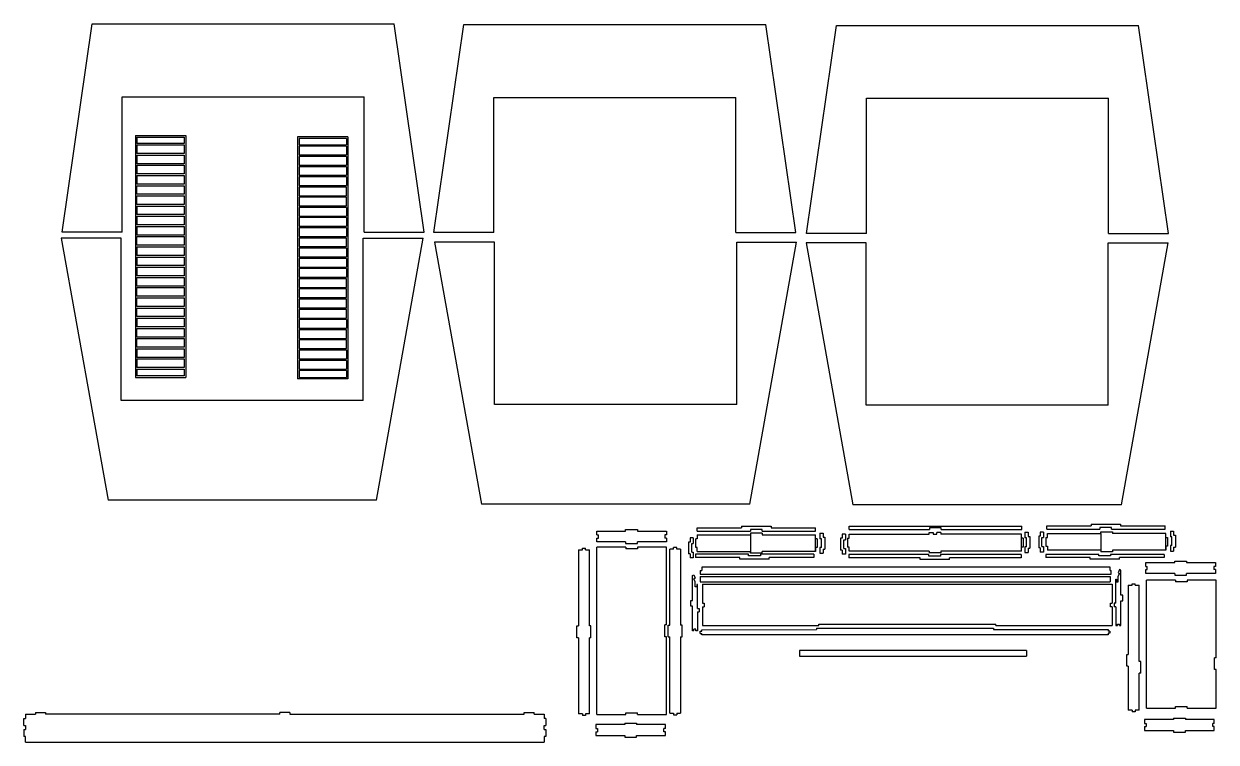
# Model space of a CAD drawing. Extents: x -1434 to 1434, y -966 to 966.
# Drawn here: x -1417 to 179, y -103 to 859 of the extents above; entities that cross this region are included whole.
import ezdxf

# ---------------------------------------------------------------- set-up
doc = ezdxf.new("R2010")
doc.units = 0
doc.header["$MEASUREMENT"] = 0
doc.layers.get('0').update_dxf_attribs({"linetype": 'CONTINUOUS'})

msp = doc.modelspace()

# ---------------------------------------------------------------- linework, layer by layer
for p, q in [((-1365.5, 579.9), (-1325.2, 858.9)), ((-1325.2, 858.9), (-921.2, 858.9)), ((-880.9, 579.9), (-921.2, 858.9)), ((-868, 579.2), (-827.7, 858.1)), ((-827.7, 858.1), (-423.7, 858.1)), ((-383.3, 579.2), (-423.7, 858.1)), ((-369.3, 577.9), (-328.9, 856.8)), ((-328.9, 856.8), (75, 856.8)), ((115.4, 577.9), (75, 856.8)), ((-1285.2, 761.1), (-961.1, 761.1)), ((-1285.2, 579.9), (-1285.2, 761.1)), ((-961.1, 579.9), (-961.1, 761.1)), ((-787.7, 760.3), (-463.6, 760.3)), ((-787.7, 579.2), (-787.7, 760.3)), ((-463.6, 579.2), (-463.6, 760.3)), ((-289, 759.1), (35.1, 759.1)), ((-289, 577.9), (-289, 759.1)), ((35.1, 577.9), (35.1, 759.1)), ((-1267.4, 709.2), (-1267.4, 385.1)), ((-1267.4, 709.2), (-1199.9, 709.2)), ((-1265.3, 707.1), (-1202, 707.1)), ((-1265.3, 707.1), (-1265.3, 698.8)), ((-1202, 707.1), (-1202, 698.8)), ((-1199.9, 709.2), (-1199.9, 385.1)), ((-1050.3, 707.3), (-1050.3, 383.2)), ((-982.9, 707.3), (-1050.3, 707.3)), ((-1048.2, 705.2), (-1048.2, 697)), ((-985, 705.2), (-1048.2, 705.2)), ((-985, 705.2), (-985, 697)), ((-982.9, 707.3), (-982.9, 383.2)), ((-1202, 698.8), (-1265.3, 698.8)), ((-1265.3, 696.7), (-1202, 696.7)), ((-1265.3, 696.7), (-1265.3, 685.2)), ((-1202, 696.7), (-1202, 685.2)), ((-1048.2, 697), (-985, 697)), ((-985, 694.8), (-1048.2, 694.8)), ((-1048.2, 694.8), (-1048.2, 683.3)), ((-985, 694.8), (-985, 683.3)), ((-1202, 685.2), (-1265.3, 685.2)), ((-1265.3, 683.1), (-1202, 683.1)), ((-1265.3, 683.1), (-1265.3, 671.5)), ((-1202, 671.5), (-1265.3, 671.5)), ((-1202, 683.1), (-1202, 671.5)), ((-1048.2, 683.3), (-985, 683.3)), ((-1048.2, 681.2), (-1048.2, 669.7)), ((-985, 681.2), (-1048.2, 681.2)), ((-985, 681.2), (-985, 669.7)), ((-1265.3, 669.4), (-1202, 669.4)), ((-1265.3, 669.4), (-1265.3, 657.9)), ((-1202, 657.9), (-1265.3, 657.9)), ((-1265.3, 655.8), (-1202, 655.8)), ((-1265.3, 655.8), (-1265.3, 644.2)), ((-1202, 669.4), (-1202, 657.9)), ((-1202, 655.8), (-1202, 644.2)), ((-1048.2, 669.7), (-985, 669.7)), ((-1048.2, 667.5), (-1048.2, 656)), ((-985, 667.5), (-1048.2, 667.5)), ((-1048.2, 656), (-985, 656)), ((-985, 667.5), (-985, 656)), ((-1202, 644.2), (-1265.3, 644.2)), ((-1265.3, 642.1), (-1202, 642.1)), ((-1265.3, 630.6), (-1265.3, 642.1)), ((-1202, 642.1), (-1202, 630.6)), ((-1048.2, 653.9), (-1048.2, 642.3)), ((-985, 653.9), (-1048.2, 653.9)), ((-1048.2, 642.3), (-985, 642.3)), ((-1048.2, 640.2), (-1048.2, 628.7)), ((-985, 640.2), (-1048.2, 640.2)), ((-985, 653.9), (-985, 642.3)), ((-985, 628.7), (-985, 640.2)), ((-1202, 630.6), (-1265.3, 630.6)), ((-1265.3, 616.9), (-1265.3, 628.4)), ((-1265.3, 628.4), (-1202, 628.4)), ((-1202, 628.4), (-1202, 616.9)), ((-1048.2, 628.7), (-985, 628.7)), ((-1048.2, 626.6), (-1048.2, 615)), ((-985, 626.6), (-1048.2, 626.6)), ((-985, 615), (-985, 626.6)), ((-1202, 616.9), (-1265.3, 616.9)), ((-1265.3, 614.8), (-1265.3, 603.3)), ((-1265.3, 614.8), (-1202, 614.8)), ((-1202, 614.8), (-1202, 603.3)), ((-1048.2, 615), (-985, 615)), ((-1048.2, 612.9), (-1048.2, 601.4)), ((-985, 612.9), (-1048.2, 612.9)), ((-985, 612.9), (-985, 601.4)), ((-1202, 603.3), (-1265.3, 603.3)), ((-1265.3, 601.1), (-1202, 601.1)), ((-1265.3, 601.1), (-1265.3, 589.6)), ((-1202, 601.1), (-1202, 589.6)), ((-1048.2, 601.4), (-985, 601.4)), ((-1048.2, 599.3), (-1048.2, 587.7)), ((-985, 599.3), (-1048.2, 599.3)), ((-985, 599.3), (-985, 587.7)), ((-1285.2, 579.9), (-1365.5, 579.9)), ((-1202, 589.6), (-1265.3, 589.6)), ((-1265.3, 587.5), (-1202, 587.5)), ((-1265.3, 587.5), (-1265.3, 575.9)), ((-1202, 575.9), (-1265.3, 575.9)), ((-1202, 587.5), (-1202, 575.9)), ((-1048.2, 587.7), (-985, 587.7)), ((-985, 585.6), (-1048.2, 585.6)), ((-1048.2, 585.6), (-1048.2, 574.1)), ((-985, 585.6), (-985, 574.1)), ((-961.1, 579.9), (-880.9, 579.9)), ((-787.7, 579.2), (-868, 579.2)), ((-463.6, 579.2), (-383.3, 579.2)), ((-289, 577.9), (-369.3, 577.9)), ((35.1, 577.9), (115.4, 577.9)), ((-1366.7, 571.8), (-1304, 220.7)), ((-1286.4, 571.8), (-1366.7, 571.8)), ((-1286.4, 354.4), (-1286.4, 571.8)), ((-1265.3, 573.8), (-1202, 573.8)), ((-1265.3, 562.3), (-1265.3, 573.8)), ((-1202, 562.3), (-1265.3, 562.3)), ((-1265.3, 560.2), (-1202, 560.2)), ((-1265.3, 560.2), (-1265.3, 548.6)), ((-1202, 573.8), (-1202, 562.3)), ((-1202, 560.2), (-1202, 548.6)), ((-1048.2, 574.1), (-985, 574.1)), ((-1048.2, 572), (-1048.2, 560.4)), ((-985, 572), (-1048.2, 572)), ((-1048.2, 560.4), (-985, 560.4)), ((-985, 560.4), (-985, 572)), ((-962.3, 571.8), (-882.1, 571.8)), ((-962.3, 354.4), (-962.3, 571.8)), ((-944.8, 220.7), (-882.1, 571.8)), ((-867, 566.4), (-804.3, 215.3)), ((-786.8, 566.4), (-867, 566.4)), ((-786.8, 349), (-786.8, 566.4)), ((-462.6, 349), (-462.6, 566.4)), ((-462.6, 566.4), (-382.4, 566.4)), ((-445.1, 215.3), (-382.4, 566.4)), ((-369.7, 565.4), (-307, 214.4)), ((-289.4, 565.4), (-369.7, 565.4)), ((-289.4, 348.1), (-289.4, 565.4)), ((34.7, 348.1), (34.7, 565.4)), ((34.7, 565.4), (114.9, 565.4)), ((52.3, 214.4), (114.9, 565.4)), ((-1202, 548.6), (-1265.3, 548.6)), ((-1265.3, 546.5), (-1202, 546.5)), ((-1265.3, 546.5), (-1265.3, 535)), ((-1202, 546.5), (-1202, 535)), ((-1048.2, 558.3), (-1048.2, 546.8)), ((-985, 558.3), (-1048.2, 558.3)), ((-1048.2, 546.8), (-985, 546.8)), ((-1048.2, 544.6), (-1048.2, 533.1)), ((-985, 544.6), (-1048.2, 544.6)), ((-985, 558.3), (-985, 546.8)), ((-985, 544.6), (-985, 533.1)), ((-1202, 535), (-1265.3, 535)), ((-1265.3, 532.9), (-1265.3, 521.3)), ((-1265.3, 532.9), (-1202, 532.9)), ((-1202, 532.9), (-1202, 521.3)), ((-1048.2, 533.1), (-985, 533.1)), ((-1048.2, 531), (-1048.2, 519.5)), ((-985, 531), (-1048.2, 531)), ((-985, 531), (-985, 519.5)), ((-1202, 521.3), (-1265.3, 521.3)), ((-1265.3, 519.2), (-1202, 519.2)), ((-1265.3, 507.7), (-1265.3, 519.2)), ((-1202, 519.2), (-1202, 507.7)), ((-1048.2, 519.5), (-985, 519.5)), ((-1048.2, 517.3), (-1048.2, 505.8)), ((-985, 517.3), (-1048.2, 517.3)), ((-985, 505.8), (-985, 517.3)), ((-1202, 507.7), (-1265.3, 507.7)), ((-1265.3, 494), (-1265.3, 505.6)), ((-1265.3, 505.6), (-1202, 505.6)), ((-1202, 505.6), (-1202, 494)), ((-1048.2, 505.8), (-985, 505.8)), ((-1048.2, 503.7), (-1048.2, 492.1)), ((-985, 503.7), (-1048.2, 503.7)), ((-985, 492.1), (-985, 503.7)), ((-1202, 494), (-1265.3, 494)), ((-1265.3, 491.9), (-1202, 491.9)), ((-1265.3, 480.4), (-1265.3, 491.9)), ((-1202, 480.4), (-1265.3, 480.4)), ((-1202, 491.9), (-1202, 480.4)), ((-1048.2, 492.1), (-985, 492.1)), ((-1048.2, 490), (-1048.2, 478.5)), ((-985, 490), (-1048.2, 490)), ((-985, 478.5), (-985, 490)), ((-1265.3, 478.2), (-1202, 478.2)), ((-1265.3, 466.7), (-1265.3, 478.2)), ((-1202, 466.7), (-1265.3, 466.7)), ((-1265.3, 464.6), (-1265.3, 453)), ((-1265.3, 464.6), (-1202, 464.6)), ((-1202, 478.2), (-1202, 466.7)), ((-1202, 464.6), (-1202, 453)), ((-1048.2, 478.5), (-985, 478.5)), ((-1048.2, 476.4), (-1048.2, 464.8)), ((-985, 476.4), (-1048.2, 476.4)), ((-1048.2, 464.8), (-985, 464.8)), ((-985, 464.8), (-985, 476.4)), ((-1202, 453), (-1265.3, 453)), ((-1265.3, 450.9), (-1202, 450.9)), ((-1265.3, 439.4), (-1265.3, 450.9)), ((-1202, 450.9), (-1202, 439.4)), ((-1048.2, 462.7), (-1048.2, 451.2)), ((-985, 462.7), (-1048.2, 462.7)), ((-1048.2, 451.2), (-985, 451.2)), ((-1048.2, 449.1), (-1048.2, 437.5)), ((-985, 449.1), (-1048.2, 449.1)), ((-985, 462.7), (-985, 451.2)), ((-985, 437.5), (-985, 449.1)), ((-1202, 439.4), (-1265.3, 439.4)), ((-1265.3, 437.3), (-1202, 437.3)), ((-1265.3, 425.7), (-1265.3, 437.3)), ((-1202, 437.3), (-1202, 425.7)), ((-1048.2, 437.5), (-985, 437.5)), ((-985, 435.4), (-1048.2, 435.4)), ((-1048.2, 435.4), (-1048.2, 423.9)), ((-985, 423.9), (-985, 435.4)), ((-1202, 425.7), (-1265.3, 425.7)), ((-1265.3, 423.6), (-1202, 423.6)), ((-1265.3, 423.6), (-1265.3, 412.1)), ((-1202, 423.6), (-1202, 412.1)), ((-1048.2, 423.9), (-985, 423.9)), ((-1048.2, 421.7), (-1048.2, 410.2)), ((-985, 421.7), (-1048.2, 421.7)), ((-985, 421.7), (-985, 410.2)), ((-1202, 412.1), (-1265.3, 412.1)), ((-1265.3, 410), (-1202, 410)), ((-1265.3, 410), (-1265.3, 398.4)), ((-1202, 410), (-1202, 398.4)), ((-1048.2, 410.2), (-985, 410.2)), ((-1048.2, 408.1), (-1048.2, 396.5)), ((-985, 408.1), (-1048.2, 408.1)), ((-985, 408.1), (-985, 396.5)), ((-1267.4, 385.1), (-1199.9, 385.1)), ((-1202, 398.4), (-1265.3, 398.4)), ((-1265.3, 396.3), (-1265.3, 387.2)), ((-1265.3, 396.3), (-1202, 396.3)), ((-1202, 387.2), (-1265.3, 387.2)), ((-1202, 396.3), (-1202, 387.2)), ((-982.9, 383.2), (-1050.3, 383.2)), ((-1048.2, 396.5), (-985, 396.5)), ((-985, 394.4), (-1048.2, 394.4)), ((-1048.2, 394.4), (-1048.2, 385.3)), ((-1048.2, 385.3), (-985, 385.3)), ((-985, 394.4), (-985, 385.3)), ((-962.3, 354.4), (-1286.4, 354.4)), ((-462.6, 349), (-786.8, 349)), ((34.7, 348.1), (-289.4, 348.1)), ((-944.8, 220.7), (-1304, 220.7)), ((-445.1, 215.3), (-804.3, 215.3)), ((52.3, 214.4), (-307, 214.4)), ((-650, 179.4), (-611.3, 179.4)), ((-650, 174.4), (-650, 179.4)), ((-611.3, 181.6), (-595.6, 181.6)), ((-611.3, 179.4), (-611.3, 181.6)), ((-595.6, 181.6), (-595.6, 179.4)), ((-595.6, 179.4), (-556.8, 179.4)), ((-556.8, 179.4), (-556.8, 174.4)), ((-515.5, 183.9), (-456.1, 183.9)), ((-515.5, 179.5), (-515.5, 183.9)), ((-515.5, 179.5), (-444.3, 179.5)), ((-456.1, 186.1), (-456.1, 183.9)), ((-456.1, 186.1), (-416.7, 186.1)), ((-428.5, 181.7), (-444.3, 181.7)), ((-444.3, 181.7), (-444.3, 179.5)), ((-444.3, 176.7), (-444.3, 174.5)), ((-428.5, 176.7), (-444.3, 176.7)), ((-428.5, 179.5), (-428.5, 181.7)), ((-428.5, 179.5), (-357.1, 179.5)), ((-428.5, 176.7), (-428.5, 174.5)), ((-416.7, 186.1), (-416.7, 183.9)), ((-416.7, 183.9), (-357.1, 183.9)), ((-357.1, 179.5), (-357.1, 183.9)), ((-351.4, 176.6), (-351.4, 169.1)), ((-351.4, 176.6), (-347.1, 176.6)), ((-347.1, 176.6), (-347.1, 171.1)), ((-312.1, 186), (-81.2, 186)), ((-312.1, 181.7), (-312.1, 186)), ((-312.1, 181.7), (-204.8, 181.7)), ((-205.1, 175.2), (-205.1, 177.4)), ((-205.1, 177.4), (-199.5, 177.4)), ((-204.8, 183.8), (-204.8, 181.7)), ((-189, 183.8), (-204.8, 183.8)), ((-199.5, 177.4), (-199.5, 175.2)), ((-194.8, 175.2), (-194.8, 177.4)), ((-189.3, 177.4), (-194.8, 177.4)), ((-189.3, 177.4), (-189.3, 175.2)), ((-189, 181.7), (-189, 183.8)), ((-189, 181.7), (-81.2, 181.7)), ((-81.2, 181.7), (-81.2, 186)), ((-77, 177.8), (-77, 170.2)), ((-77, 177.8), (-72.7, 177.8)), ((-72.7, 177.8), (-72.7, 172.3)), ((-51.9, 178.2), (-56.3, 178.2)), ((-56.3, 178.2), (-56.3, 172.7)), ((-51.9, 178.2), (-51.9, 170.7)), ((-47.8, 181.9), (-47.8, 186.3)), ((-47.8, 186.3), (11.6, 186.3)), ((-47.8, 181.9), (23.4, 181.9)), ((-46.7, 171), (-46.7, 176.4)), ((-46.7, 176.4), (24.5, 176.4)), ((11.6, 188.5), (50.9, 188.5)), ((11.6, 188.5), (11.6, 186.3)), ((23.4, 184.1), (23.4, 181.9)), ((39.1, 184.1), (23.4, 184.1)), ((24.5, 176.4), (24.5, 178.6)), ((24.5, 178.6), (40.2, 178.6)), ((24.5, 176.4), (24.5, 151.7)), ((39.1, 181.9), (39.1, 184.1)), ((39.1, 181.9), (110.6, 181.9)), ((40.2, 178.6), (40.2, 176.4)), ((111.7, 176.4), (40.2, 176.4)), ((50.9, 188.5), (50.9, 186.3)), ((50.9, 186.3), (110.6, 186.3)), ((110.6, 181.9), (110.6, 186.3)), ((111.7, 171), (111.7, 176.4)), ((111.7, 153.8), (111.7, 176.4)), ((117.8, 179.4), (122.1, 179.4)), ((117.8, 179.4), (117.8, 171.8)), ((122.1, 179.4), (122.1, 173.8)), ((-650, 174.4), (-647.8, 174.4)), ((-650, 165), (-650, 170)), ((-650, 170), (-647.8, 170)), ((-611.3, 165), (-650, 165)), ((-647.8, 170), (-647.8, 174.4)), ((-611.3, 165), (-611.3, 162.9)), ((-611.3, 162.9), (-595.6, 162.9)), ((-595.6, 162.9), (-595.6, 165)), ((-556.8, 165), (-595.6, 165)), ((-559, 174.4), (-559, 170)), ((-556.8, 174.4), (-559, 174.4)), ((-556.8, 170), (-559, 170)), ((-556.8, 170), (-556.8, 165)), ((-527.3, 164.8), (-527.3, 149)), ((-525, 164.8), (-527.3, 164.8)), ((-525, 170.3), (-525, 164.8)), ((-520.7, 170.3), (-525, 170.3)), ((-522.8, 151), (-522.8, 162.8)), ((-522.8, 162.8), (-520.7, 162.8)), ((-520.7, 170.3), (-520.7, 162.8)), ((-517.5, 157.3), (-517.5, 169.1)), ((-515.4, 169.1), (-517.5, 169.1)), ((-515.4, 174.5), (-444.3, 174.5)), ((-515.4, 174.5), (-515.4, 169.1)), ((-444.3, 174.5), (-444.3, 149.8)), ((-428.5, 174.5), (-357, 174.5)), ((-357, 169.1), (-357, 174.5)), ((-357, 151.9), (-357, 174.5)), ((-354.9, 169.1), (-357, 169.1)), ((-357, 157.3), (-357, 169.1)), ((-354.9, 169.1), (-354.9, 157.3)), ((-349.3, 169.1), (-351.4, 169.1)), ((-349.3, 157.3), (-349.3, 169.1)), ((-347.1, 171.1), (-344.8, 171.1)), ((-344.8, 171.1), (-344.8, 155.3)), ((-323.8, 169.8), (-323.8, 154)), ((-321.5, 169.8), (-323.8, 169.8)), ((-321.5, 175.3), (-321.5, 169.8)), ((-317.2, 175.3), (-321.5, 175.3)), ((-319.4, 156), (-319.4, 167.8)), ((-319.4, 167.8), (-317.2, 167.8)), ((-317.2, 175.3), (-317.2, 167.8)), ((-314.4, 169.8), (-312.3, 169.8)), ((-314.4, 169.8), (-314.4, 158)), ((-312.3, 169.8), (-312.3, 175.2)), ((-312.3, 175.2), (-205.1, 175.2)), ((-199.5, 175.2), (-194.8, 175.2)), ((-81.4, 175.2), (-189.3, 175.2)), ((-81.4, 169.8), (-81.4, 175.2)), ((-81.4, 152.6), (-81.4, 175.2)), ((-79.2, 169.8), (-81.4, 169.8)), ((-81.4, 158), (-81.4, 169.8)), ((-79.2, 169.8), (-79.2, 158)), ((-74.8, 170.2), (-77, 170.2)), ((-74.8, 158.4), (-74.8, 170.2)), ((-72.7, 172.3), (-70.4, 172.3)), ((-70.4, 172.3), (-70.4, 156.4)), ((-58.5, 172.7), (-58.5, 156.9)), ((-56.3, 172.7), (-58.5, 172.7)), ((-54.1, 170.7), (-51.9, 170.7)), ((-54.1, 158.9), (-54.1, 170.7)), ((-48.8, 171), (-46.7, 171)), ((-48.8, 171), (-48.8, 159.2)), ((111.7, 171), (113.9, 171)), ((111.7, 159.2), (111.7, 171)), ((113.9, 171), (113.9, 159.2)), ((119.9, 171.8), (117.8, 171.8)), ((119.9, 160), (117.8, 160)), ((117.8, 160), (117.8, 152.5)), ((119.9, 160), (119.9, 171.8)), ((122.1, 173.8), (124.4, 173.8)), ((124.4, 173.8), (124.4, 158)), ((-674.2, 154.3), (-674.2, 52.5)), ((-674.2, 154.3), (-669.2, 154.3)), ((-669.2, 154.3), (-669.2, 156.5)), ((-669.2, 156.5), (-664.9, 156.5)), ((-664.9, 154.3), (-664.9, 156.5)), ((-664.9, 154.3), (-659.8, 154.3)), ((-659.8, 52.5), (-659.8, 154.3)), ((-650, -66.2), (-650, 157.7)), ((-611.2, 157.7), (-650, 157.7)), ((-611.2, 157.7), (-611.2, 155.6)), ((-595.5, 155.6), (-611.2, 155.6)), ((-556.8, 157.7), (-595.5, 157.7)), ((-595.5, 157.7), (-595.5, 155.6)), ((-556.8, 53.7), (-556.8, 157.7)), ((-552.2, 53.4), (-552.2, 155.3)), ((-547.1, 155.3), (-552.2, 155.3)), ((-547.1, 155.3), (-547.1, 157.5)), ((-542.8, 157.5), (-547.1, 157.5)), ((-542.8, 155.3), (-542.8, 157.5)), ((-537.8, 155.3), (-542.8, 155.3)), ((-537.8, 155.3), (-537.8, 53.4)), ((-525, 149), (-527.3, 149)), ((-525, 149), (-525, 143.5)), ((-522.8, 151), (-520.7, 151)), ((-520.7, 151), (-520.7, 143.5)), ((-446.7, 148.4), (-517.8, 148.4)), ((-517.8, 148.4), (-517.8, 144.1)), ((-458.5, 144.1), (-517.8, 144.1)), ((-515.4, 157.3), (-517.5, 157.3)), ((-515.4, 151.9), (-515.4, 157.3)), ((-515.4, 151.9), (-444.3, 151.9)), ((-458.5, 141.8), (-458.5, 144.1)), ((-446.7, 146.3), (-446.7, 148.4)), ((-430.9, 146.3), (-446.7, 146.3)), ((-444.3, 149.8), (-444.3, 151.9)), ((-428.5, 149.8), (-444.3, 149.8)), ((-430.9, 148.4), (-430.9, 146.3)), ((-359.4, 148.4), (-430.9, 148.4)), ((-357, 151.9), (-428.5, 151.9)), ((-428.5, 149.8), (-428.5, 151.9)), ((-419.1, 141.8), (-419.1, 144.1)), ((-359.4, 144.1), (-419.1, 144.1)), ((-359.4, 148.4), (-359.4, 144.1)), ((-354.9, 157.3), (-357, 157.3)), ((-357, 157.3), (-357, 151.9)), ((-351.4, 157.3), (-351.4, 149.8)), ((-349.3, 157.3), (-351.4, 157.3)), ((-351.4, 149.8), (-347.1, 149.8)), ((-347.1, 155.3), (-344.8, 155.3)), ((-347.1, 155.3), (-347.1, 149.8)), ((-321.5, 154), (-323.8, 154)), ((-321.5, 154), (-321.5, 148.5)), ((-317.2, 148.5), (-321.5, 148.5)), ((-319.4, 156), (-317.2, 156)), ((-317.2, 156), (-317.2, 148.5)), ((-312.3, 158), (-314.4, 158)), ((-205.4, 147.9), (-312.7, 147.9)), ((-312.7, 147.9), (-312.7, 143.5)), ((-312.3, 152.6), (-312.3, 158)), ((-205.1, 152.6), (-312.3, 152.6)), ((-205.4, 145.7), (-205.4, 147.9)), ((-189.7, 145.7), (-205.4, 145.7)), ((-205.1, 152.6), (-205.1, 150.5)), ((-189.3, 150.5), (-205.1, 150.5)), ((-189.7, 147.9), (-189.7, 145.7)), ((-81.8, 147.9), (-189.7, 147.9)), ((-81.4, 152.6), (-189.3, 152.6)), ((-189.3, 152.6), (-189.3, 150.5)), ((-81.8, 147.9), (-81.8, 143.5)), ((-79.2, 158), (-81.4, 158)), ((-81.4, 152.6), (-81.4, 158)), ((-74.8, 158.4), (-77, 158.4)), ((-77, 158.4), (-77, 150.9)), ((-77, 150.9), (-72.7, 150.9)), ((-72.7, 156.4), (-70.4, 156.4)), ((-72.7, 156.4), (-72.7, 150.9)), ((-56.3, 156.9), (-58.5, 156.9)), ((-56.3, 156.9), (-56.3, 151.4)), ((-51.9, 151.4), (-56.3, 151.4)), ((-54.1, 158.9), (-51.9, 158.9)), ((-51.9, 158.9), (-51.9, 151.4)), ((22.1, 148.3), (-49.1, 148.3)), ((-49.1, 148.3), (-49.1, 144)), ((10.2, 144), (-49.1, 144)), ((-48.8, 159.2), (-46.7, 159.2)), ((-46.7, 159.2), (-46.7, 153.8)), ((24.5, 153.8), (-46.7, 153.8)), ((10.2, 141.8), (10.2, 144)), ((22.1, 146.2), (22.1, 148.3)), ((37.8, 146.2), (22.1, 146.2)), ((24.5, 153.8), (24.5, 151.7)), ((40.2, 151.7), (24.5, 151.7)), ((109.3, 148.3), (37.8, 148.3)), ((37.8, 148.3), (37.8, 146.2)), ((40.2, 153.8), (40.2, 151.7)), ((111.7, 153.8), (40.2, 153.8)), ((49.6, 141.8), (49.6, 144)), ((109.3, 144), (49.6, 144)), ((109.3, 148.3), (109.3, 144)), ((111.7, 159.2), (111.7, 153.8)), ((113.9, 159.2), (111.7, 159.2)), ((117.8, 152.5), (122.1, 152.5)), ((122.1, 158), (122.1, 152.5)), ((122.1, 158), (124.4, 158)), ((-520.7, 143.5), (-525, 143.5)), ((-509.2, 131.2), (-509.2, 126.5)), ((37.1, 131.2), (-509.2, 131.2)), ((-419.1, 141.8), (-458.5, 141.8)), ((-217.2, 143.5), (-312.7, 143.5)), ((-217.2, 141.3), (-217.2, 143.5)), ((-177.9, 141.3), (-217.2, 141.3)), ((-177.9, 141.3), (-177.9, 143.5)), ((-81.8, 143.5), (-177.9, 143.5)), ((49.6, 141.8), (10.2, 141.8)), ((37.1, 126.5), (37.1, 131.2)), ((49.7, 127.9), (47.7, 123.7)), ((51.6, 127), (49.7, 127.9)), ((84.8, 137.2), (123.5, 137.2)), ((84.8, 132.1), (84.8, 137.2)), ((84.8, 132.1), (86.9, 132.1)), ((84.8, 122.8), (84.8, 127.8)), ((84.8, 127.8), (86.9, 127.8)), ((86.9, 127.8), (86.9, 132.1)), ((123.5, 139.3), (139.2, 139.3)), ((123.5, 137.2), (123.5, 139.3)), ((139.2, 139.3), (139.2, 137.2)), ((139.2, 137.2), (178, 137.2)), ((175.8, 132.1), (175.8, 127.8)), ((178, 132.1), (175.8, 132.1)), ((178, 127.8), (175.8, 127.8)), ((178, 137.2), (178, 132.1)), ((178, 127.8), (178, 122.8)), ((-521.9, 120), (-520, 120.9)), ((-521.9, 86.7), (-521.9, 120)), ((-520, 120.9), (-518, 116.6)), ((-518, 116.6), (-520, 115.7)), ((-518, 111.5), (-520, 115.7)), ((-511.3, 126.5), (-511.3, 121.8)), ((-511.3, 126.5), (-509.2, 126.5)), ((-511.3, 121.8), (38.4, 121.8)), ((-511.3, 118.5), (37.1, 118.5)), ((-511.3, 118.5), (-511.3, 111.6)), ((37.1, 126.5), (38.4, 126.5)), ((37.1, 118.5), (37.1, 111.6)), ((38.4, 121.8), (38.4, 126.5)), ((44.6, 82.9), (44.6, 115.1)), ((44.6, 115.1), (45.6, 115.1)), ((45.6, 115.1), (45.6, 111.6)), ((47.7, 123.7), (49.7, 122.8)), ((47.7, 118.5), (49.7, 122.8)), ((47.7, 111.6), (47.7, 118.5)), ((51.6, 93.8), (51.6, 127)), ((123.5, 122.8), (84.8, 122.8)), ((124.6, 113.8), (85.8, 113.8)), ((85.8, -57.7), (85.8, 113.8)), ((123.5, 122.8), (123.5, 120.6)), ((123.5, 120.6), (139.2, 120.6)), ((124.6, 113.8), (124.6, 111.7)), ((139.2, 120.6), (139.2, 122.8)), ((178, 122.8), (139.2, 122.8)), ((140.3, 113.8), (140.3, 111.7)), ((179, 113.8), (140.3, 113.8)), ((179, 9.8), (179, 113.8)), ((-518, 104.6), (-518, 111.5)), ((-515.9, 104.6), (-518, 104.6)), ((-514.9, 108), (-515.9, 108)), ((-515.9, 108), (-515.9, 104.6)), ((-514.9, 75.9), (-514.9, 108)), ((-511.3, 111.6), (37.1, 111.6)), ((-508.5, 108.2), (-508.5, 82.9)), ((-508.5, 108.2), (40, 108.2)), ((40, 108.2), (40, 82.9)), ((45.6, 111.6), (47.7, 111.6)), ((61.4, 106.8), (61.4, 14.3)), ((61.4, 106.8), (66.5, 106.8)), ((66.5, 106.8), (66.5, 108.9)), ((66.5, 108.9), (70.8, 108.9)), ((70.8, 106.8), (70.8, 108.9)), ((70.8, 106.8), (75.9, 106.8)), ((75.9, 4.9), (75.9, 106.8)), ((140.3, 111.7), (124.6, 111.7)), ((-524.2, 78.9), (-524.2, 86.7)), ((-524.2, 86.7), (-521.9, 86.7)), ((-508.5, 82.9), (-506.3, 82.9)), ((-506.3, 82.9), (-506.3, 78.2)), ((37.8, 78.2), (37.8, 82.9)), ((37.8, 82.9), (40, 82.9)), ((44.6, 82.9), (42.5, 82.9)), ((42.5, 82.9), (42.5, 78.2)), ((53.9, 93.8), (51.6, 93.8)), ((51.6, 52.9), (51.6, 86)), ((51.6, 86), (53.9, 86)), ((53.9, 86), (53.9, 93.8)), ((-521.9, 78.9), (-524.2, 78.9)), ((-521.9, 45.8), (-521.9, 78.9)), ((-514.9, 75.9), (-512.8, 75.9)), ((-514.9, 71.1), (-512.8, 71.1)), ((-514.9, 71.1), (-514.9, 45.8)), ((-512.8, 75.9), (-512.8, 71.1)), ((-508.5, 78.2), (-508.5, 52.9)), ((-508.5, 78.2), (-506.3, 78.2)), ((40, 78.2), (37.8, 78.2)), ((40, 78.2), (40, 52.9)), ((44.6, 78.2), (42.5, 78.2)), ((44.6, 78.2), (44.6, 52.9)), ((-676.4, 36.6), (-676.4, 52.5)), ((-676.4, 52.5), (-674.2, 52.5)), ((-657.7, 52.5), (-659.8, 52.5)), ((-657.7, 36.6), (-657.7, 52.5)), ((-556.8, 53.7), (-558.9, 53.7)), ((-558.9, 37.8), (-558.9, 53.7)), ((-554.3, 37.6), (-554.3, 53.4)), ((-554.3, 53.4), (-552.2, 53.4)), ((-535.6, 53.4), (-537.8, 53.4)), ((-535.6, 37.6), (-535.6, 53.4)), ((-517.1, 48), (-519.8, 48)), ((-519.8, 45.8), (-519.8, 48)), ((-517.1, 45.8), (-517.1, 48)), ((-508.5, 52.9), (-352.6, 52.9)), ((-355.8, 49.6), (-119, 49.6)), ((-355.8, 49.6), (-355.8, 47.5)), ((-352.6, 55), (-115.9, 55)), ((-352.6, 52.9), (-352.6, 55)), ((-119, 49.6), (-119, 47.5)), ((-115.9, 52.9), (-115.9, 55)), ((-115.9, 52.9), (40, 52.9)), ((44.6, 52.9), (46.8, 52.9)), ((46.8, 52.9), (46.8, 55)), ((46.8, 55), (49.5, 55)), ((49.5, 52.9), (49.5, 55)), ((49.5, 52.9), (51.6, 52.9)), ((-674.2, 36.6), (-676.4, 36.6)), ((-674.2, 36.6), (-674.2, -65.3)), ((-657.7, 36.6), (-659.8, 36.6)), ((-659.8, -65.3), (-659.8, 36.6)), ((-556.8, 37.8), (-558.9, 37.8)), ((-556.8, -66.2), (-556.8, 37.8)), ((-554.3, 37.6), (-552.2, 37.6)), ((-552.2, -64.3), (-552.2, 37.6)), ((-537.8, 37.6), (-535.6, 37.6)), ((-537.8, 37.6), (-537.8, -64.3)), ((-519.8, 45.8), (-521.9, 45.8)), ((-514.9, 45.8), (-517.1, 45.8)), ((-511.6, 42.5), (-511.6, 45.3)), ((-511.6, 45.3), (-509.5, 45.3)), ((-511.6, 42.5), (-509.5, 42.5)), ((-509.5, 47.4), (-355.8, 47.5)), ((-509.5, 45.3), (-509.5, 47.4)), ((-509.5, 40.4), (-509.5, 42.5)), ((34.7, 40.5), (-509.5, 40.4)), ((-119, 47.5), (34.7, 47.5)), ((34.7, 47.5), (34.7, 45.4)), ((36.8, 45.4), (34.7, 45.4)), ((36.8, 42.6), (34.7, 42.6)), ((34.7, 42.6), (34.7, 40.5)), ((36.8, 45.4), (36.8, 42.6)), ((-378.6, 19.4), (-378.6, 11.8)), ((-75, 19.4), (-378.6, 19.4)), ((-75, 19.4), (-75, 11.8)), ((-378.6, 11.8), (-75, 11.8)), ((59.3, -1.6), (59.3, 14.3)), ((59.3, 14.3), (61.4, 14.3)), ((78, 4.9), (75.9, 4.9)), ((78, -11), (78, 4.9)), ((179, 9.8), (176.9, 9.8)), ((176.9, -6.1), (176.9, 9.8)), ((61.4, -1.6), (59.3, -1.6)), ((61.4, -1.6), (61.4, -60.4)), ((78, -11), (75.9, -11)), ((75.9, -60.4), (75.9, -11)), ((179, -6.1), (176.9, -6.1)), ((179, -57.7), (179, -6.1)), ((-1401.2, -63.6), (-1387.8, -63.6)), ((-1401.2, -63.6), (-1401.2, -65.8)), ((-1387.8, -63.6), (-1387.8, -65.8)), ((-1074.1, -65.8), (-1074.1, -63.6)), ((-1060.8, -63.6), (-1074.1, -63.6)), ((-1060.8, -63.6), (-1060.8, -65.8)), ((-747.1, -63.6), (-733.7, -63.6)), ((-747.1, -65.8), (-747.1, -63.6)), ((-733.7, -65.8), (-733.7, -63.6)), ((66.5, -60.4), (61.4, -60.4)), ((66.5, -60.4), (66.5, -62.6)), ((70.8, -62.6), (66.5, -62.6)), ((75.9, -60.4), (70.8, -60.4)), ((70.8, -60.4), (70.8, -62.6)), ((85.8, -57.7), (124.6, -57.7)), ((124.6, -55.5), (140.3, -55.5)), ((124.6, -57.7), (124.6, -55.5)), ((140.3, -57.7), (140.3, -55.5)), ((140.3, -57.7), (179, -57.7)), ((-1416.6, -71.4), (-1414.5, -71.4)), ((-1416.6, -80.8), (-1416.6, -71.4)), ((-1414.5, -65.8), (-1401.2, -65.8)), ((-1414.5, -65.8), (-1414.5, -71.4)), ((-1074.1, -65.8), (-1387.8, -65.8)), ((-1060.8, -65.8), (-747.1, -65.8)), ((-733.7, -65.8), (-720.3, -65.8)), ((-720.3, -65.8), (-720.3, -71.4)), ((-718.2, -71.4), (-720.3, -71.4)), ((-718.2, -71.4), (-718.2, -80.8)), ((-669.2, -65.3), (-674.2, -65.3)), ((-669.2, -65.3), (-669.2, -67.5)), ((-664.9, -67.5), (-669.2, -67.5)), ((-659.8, -65.3), (-664.9, -65.3)), ((-664.9, -65.3), (-664.9, -67.5)), ((-650, -66.2), (-611.2, -66.2)), ((-612.4, -77.7), (-612.4, -79.8)), ((-612.4, -77.7), (-596.7, -77.7)), ((-611.2, -64.1), (-595.5, -64.1)), ((-611.2, -66.2), (-611.2, -64.1)), ((-596.7, -77.7), (-596.7, -79.8)), ((-595.5, -66.2), (-595.5, -64.1)), ((-595.5, -66.2), (-556.8, -66.2)), ((-552.2, -64.3), (-547.1, -64.3)), ((-547.1, -64.3), (-547.1, -66.5)), ((-547.1, -66.5), (-542.8, -66.5)), ((-542.8, -64.3), (-537.8, -64.3)), ((-542.8, -64.3), (-542.8, -66.5)), ((83.3, -73.1), (83.3, -78.2)), ((122.1, -73.1), (83.3, -73.1)), ((83.3, -78.2), (85.5, -78.2)), ((85.5, -78.2), (85.5, -82.5)), ((122.1, -71), (137.8, -71)), ((122.1, -71), (122.1, -73.1)), ((137.8, -71), (137.8, -73.1)), ((176.5, -73.1), (137.8, -73.1)), ((176.5, -78.2), (174.4, -78.2)), ((174.4, -82.5), (174.4, -78.2)), ((176.5, -78.2), (176.5, -73.1)), ((-1416.6, -80.8), (-1414.5, -80.8)), ((-1416.6, -86.3), (-1414.5, -86.3)), ((-1416.6, -86.3), (-1416.6, -95.8)), ((-1414.5, -80.8), (-1414.5, -86.3)), ((-720.3, -86.3), (-720.3, -80.8)), ((-720.3, -80.8), (-718.2, -80.8)), ((-720.3, -86.3), (-718.2, -86.3)), ((-718.2, -86.3), (-718.2, -95.8)), ((-612.4, -79.8), (-651.2, -79.8)), ((-651.2, -79.8), (-651.2, -84.9)), ((-651.2, -84.9), (-649, -84.9)), ((-651.2, -89.2), (-649, -89.2)), ((-651.2, -89.2), (-651.2, -94.2)), ((-651.2, -94.2), (-612.4, -94.2)), ((-649, -84.9), (-649, -89.2)), ((-612.4, -94.2), (-612.4, -96.4)), ((-558, -79.8), (-596.7, -79.8)), ((-596.7, -94.2), (-558, -94.2)), ((-596.7, -96.4), (-596.7, -94.2)), ((-560.1, -89.2), (-560.1, -84.9)), ((-558, -84.9), (-560.1, -84.9)), ((-558, -89.2), (-560.1, -89.2)), ((-558, -84.9), (-558, -79.8)), ((-558, -94.2), (-558, -89.2)), ((83.3, -82.5), (85.5, -82.5)), ((83.3, -82.5), (83.3, -87.6)), ((83.3, -87.6), (122.1, -87.6)), ((122.1, -87.6), (122.1, -89.7)), ((122.1, -89.7), (137.8, -89.7)), ((137.8, -87.6), (176.5, -87.6)), ((137.8, -89.7), (137.8, -87.6)), ((176.5, -82.5), (174.4, -82.5)), ((176.5, -87.6), (176.5, -82.5)), ((-1414.5, -95.8), (-1416.6, -95.8)), ((-1414.5, -103.3), (-1414.5, -95.8)), ((-1414.5, -103.3), (-720.3, -103.3)), ((-718.2, -95.8), (-720.3, -95.8)), ((-720.3, -95.8), (-720.3, -103.3)), ((-612.4, -96.4), (-596.7, -96.4))]:
    msp.add_line(p, q)

doc.saveas('drawing.dxf')
